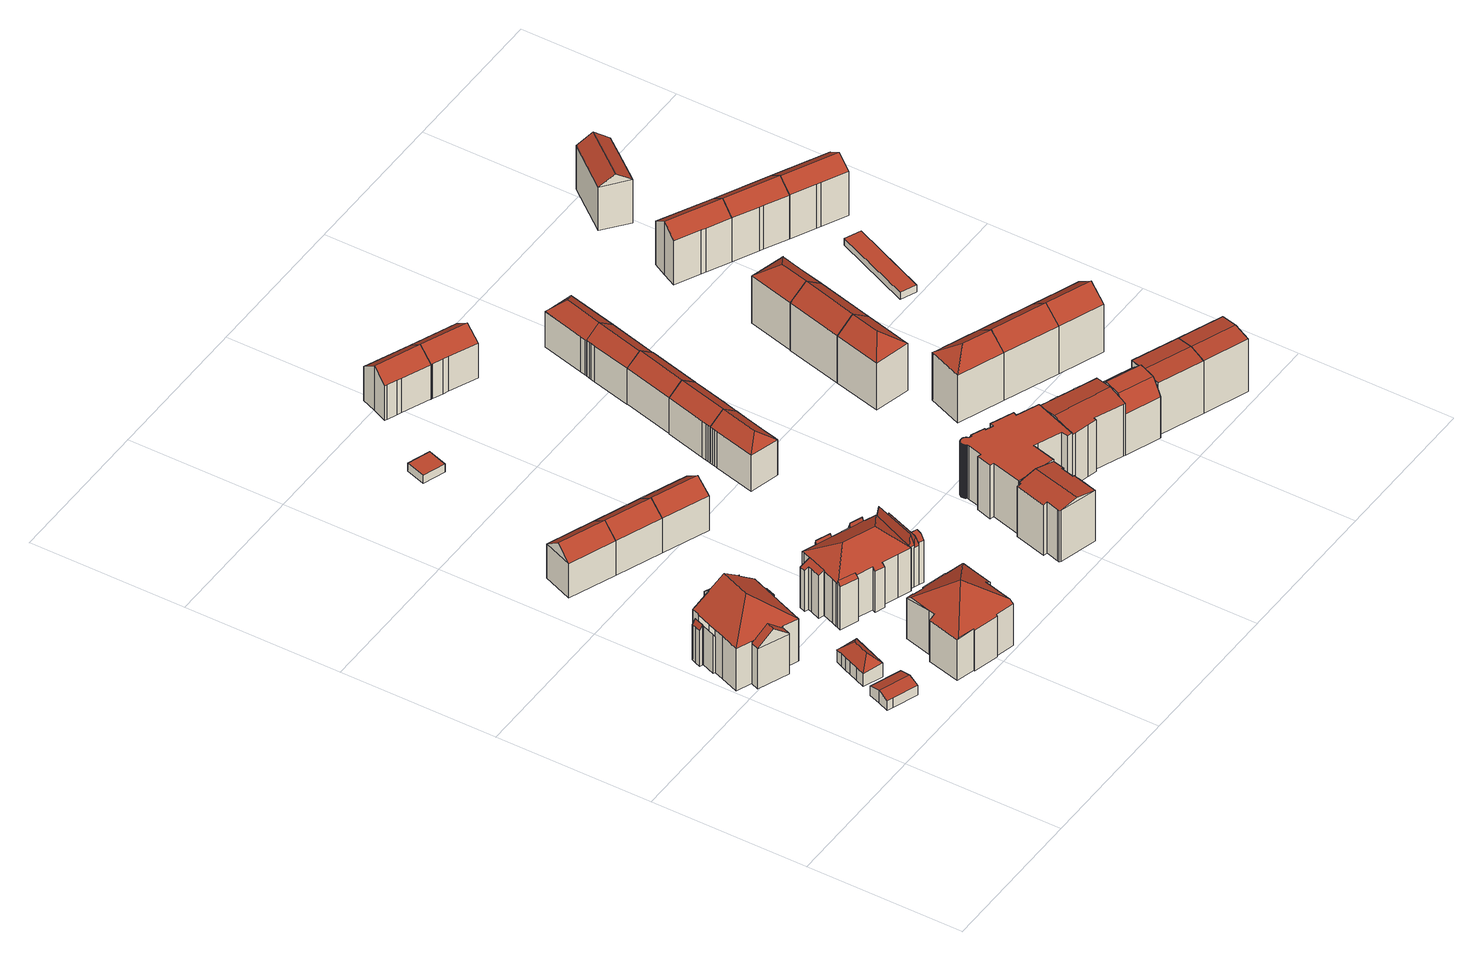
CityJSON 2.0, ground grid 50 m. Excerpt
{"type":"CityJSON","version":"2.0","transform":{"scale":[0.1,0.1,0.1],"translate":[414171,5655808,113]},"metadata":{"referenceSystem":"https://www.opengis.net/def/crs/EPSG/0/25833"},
"CityObjects":{
"building1":{"type":"Building","attributes":{"Dachtyp_tdc":"tdcFreeFormRoof","Gemeindeschluessel":14612000,"Dachneigung":16.42,"QualitaetDacherkennung":58,"Geometrietyp2DReferenz":"3000","measuredHeight":4.58,"function":"31001_9998","roofType":"5000"},"geometry":[{"type":"Solid","lod":"2","boundaries":[[[[0,1,2,3]],[[1,4,5,2]],[[4,6,7,5]],[[6,8,9,7]],[[8,10,11,9]],[[10,0,3,11]],[[12,10,8,6]],[[1,0,12,6,4]],[[0,10,12]],[[3,2,5,7,9,11]]]],"semantics":{"surfaces":[{"type":"WallSurface"},{"type":"RoofSurface"},{"type":"GroundSurface"}],"values":[[0,0,0,0,0,0,1,1,0,2]]}}]},
"building2":{"type":"Building","attributes":{"Gemeindeschluessel":14612000,"Geometrietyp2DReferenz":"3000","function":"31001_9998","roofType":"9999"},"children":["building2-1","building2-2","building2-3","building2-4","building2-5"]},
"building2-1":{"type":"BuildingPart","attributes":{"Dachtyp_tdc":"tdcFreeFormRoof","Dachneigung":58.4,"QualitaetDacherkennung":15,"Geometrietyp2DReferenz":"3000","measuredHeight":14.45,"roofType":"5000"},"parents":["building2"],"geometry":[{"type":"MultiSurface","lod":"2","boundaries":[[[13,14,15,16]],[[14,17,18,15]],[[19,20,21,22]],[[20,23,24,21]],[[23,25,26,24]],[[25,27,28,26]],[[27,29,30,28]],[[29,13,16,30]],[[25,23,20,19,17,14]],[[14,13,29,27,25]],[[16,15,18,22,21,24,26,28,30]]],"semantics":{"surfaces":[{"type":"WallSurface"},{"type":"RoofSurface"},{"type":"GroundSurface"}],"values":[0,0,0,0,0,0,0,0,1,1,2]}}]},
"building2-2":{"type":"BuildingPart","attributes":{"Dachtyp_tdc":"tdcHipAndGableRoof","Dachneigung":34.67,"QualitaetDacherkennung":43,"Geometrietyp2DReferenz":"3000","measuredHeight":22.75,"roofType":"5000"},"parents":["building2"],"geometry":[{"type":"MultiSurface","lod":"2","boundaries":[[[31,32,18,17]],[[32,33,34,18]],[[33,35,36,34]],[[35,37,38,36]],[[39,40,41,42]],[[40,43,44,45,41]],[[46,47,48]],[[46,49,50,47]],[[49,51,52,50]],[[51,53,54,52]],[[55,56,57,58,59]],[[56,60,61,57]],[[60,62,22,61]],[[62,19,22]],[[56,55,63,64,51,49,65]],[[49,46,43,40,39,66,67,65]],[[67,68,37,35,33,32,31,62,60,56,65]],[[18,34,36,38,69,42,41,45,47,50,52,58,57,61,22]]],"semantics":{"surfaces":[{"type":"WallSurface"},{"type":"RoofSurface"},{"type":"GroundSurface"}],"values":[0,0,0,0,0,0,0,0,0,0,0,0,0,0,1,1,1,2]}}]},
"building2-3":{"type":"BuildingPart","attributes":{"Dachtyp_tdc":"tdcPolyFlatRoof","Dachneigung":9.35,"QualitaetDacherkennung":42,"Geometrietyp2DReferenz":"3000","measuredHeight":13.06,"roofType":"2100"},"parents":["building2"],"geometry":[{"type":"MultiSurface","lod":"2","boundaries":[[[44,70,71,45]],[[70,72,73,71]],[[72,74,75,73]],[[74,76,77,75]],[[76,48,47,77]],[[48,76,74,72,70,44]],[[45,71,73,75,77,47]]],"semantics":{"surfaces":[{"type":"WallSurface"},{"type":"RoofSurface"},{"type":"GroundSurface"}],"values":[0,0,0,0,0,1,2]}}]},
"building2-4":{"type":"BuildingPart","attributes":{"Dachtyp_tdc":"tdcGableRoof","Dachneigung":41.01,"QualitaetDacherkennung":37,"Geometrietyp2DReferenz":"3000","measuredHeight":19.08,"roofType":"3100"},"parents":["building2"],"geometry":[{"type":"MultiSurface","lod":"2","boundaries":[[[78,79,80,81]],[[79,59,58,80]],[[54,78,81,52]],[[53,64,82,83,84]],[[79,83,82,63,59]],[[78,84,83,79]],[[54,53,84,78]],[[81,80,58,52]]],"semantics":{"surfaces":[{"type":"WallSurface"},{"type":"RoofSurface"},{"type":"GroundSurface"}],"values":[0,0,0,1,1,0,0,2]}}]},
"building2-5":{"type":"BuildingPart","attributes":{"Dachtyp_tdc":"tdcPolyFlatRoof","Dachneigung":43.98,"QualitaetDacherkennung":27,"Geometrietyp2DReferenz":"3000","measuredHeight":19.39,"roofType":"2100"},"parents":["building2"],"geometry":[{"type":"MultiSurface","lod":"2","boundaries":[[[85,86,39,42,87]],[[88,89,90,38,37]],[[89,85,87,90]],[[89,88,68,91,66,92,86,85]],[[87,42,69,38,90]]],"semantics":{"surfaces":[{"type":"WallSurface"},{"type":"RoofSurface"},{"type":"GroundSurface"}],"values":[0,0,0,1,2]}}]},
"building3":{"type":"Building","attributes":{"Dachtyp_tdc":"tdcFreeFormRoof","Gemeindeschluessel":14612000,"Dachneigung":42.34,"QualitaetDacherkennung":80,"Geometrietyp2DReferenz":"3000","measuredHeight":7.78,"function":"31001_9998","roofType":"5000"},"geometry":[{"type":"Solid","lod":"2","boundaries":[[[[93,94,95,96]],[[94,97,98,95]],[[97,99,100,98]],[[99,101,102,100]],[[101,103,104,102]],[[103,105,106,104]],[[105,107,108,106]],[[107,93,96,108]],[[109,101,99,110]],[[103,111,105]],[[111,109,110,97,94,93,107,105]],[[101,109,111,103]],[[99,97,110]],[[96,95,98,100,102,104,106,108]]]],"semantics":{"surfaces":[{"type":"WallSurface"},{"type":"RoofSurface"},{"type":"GroundSurface"}],"values":[[0,0,0,0,0,0,0,0,1,1,1,1,0,2]]}}]},
"building4":{"type":"Building","attributes":{"Dachtyp_tdc":"tdcGableRoof","Gemeindeschluessel":14612000,"Dachneigung":37.36,"QualitaetDacherkennung":75,"Geometrietyp2DReferenz":"3000","measuredHeight":16.27,"function":"31001_9998","roofType":"3100"},"geometry":[{"type":"Solid","lod":"2","boundaries":[[[[112,113,114,115]],[[113,116,117,114]],[[116,118,119,117]],[[118,112,115,119]],[[116,113,120]],[[112,118,121]],[[113,112,121,120]],[[118,116,120,121]],[[115,114,117,119]]]],"semantics":{"surfaces":[{"type":"WallSurface"},{"type":"RoofSurface"},{"type":"GroundSurface"}],"values":[[0,0,0,0,0,0,1,1,2]]}}]},
"building5":{"type":"Building","attributes":{"Dachtyp_tdc":"tdcFreeFormRoof","Gemeindeschluessel":14612000,"Dachneigung":34.95,"QualitaetDacherkennung":34,"Geometrietyp2DReferenz":"3000","measuredHeight":22.59,"function":"31001_9998","roofType":"5000"},"geometry":[{"type":"Solid","lod":"2","boundaries":[[[[122,123,124,125]],[[123,126,127,124]],[[126,128,129,127]],[[128,130,131,129]],[[130,132,133,131]],[[132,134,135,133]],[[134,136,137,135]],[[136,138,139,137]],[[138,140,141,139]],[[140,142,143,141]],[[142,144,145,143]],[[146,147,126,123,122,148,149,150,151,152]],[[146,153,136,134,132,130,128,147]],[[140,138,153,146,154,155,144,142]],[[146,152,156,157,158,159,154]],[[128,126,147]],[[159,155,154]],[[151,156,152]],[[138,136,153]],[[145,160,161,162,163,164,165,166,167,168,125,124,127,129,131,133,135,137,139,141,143]],[[144,155,160,145]],[[155,159,161,160]],[[159,158,162,161]],[[158,157,163,162]],[[157,156,164,163]],[[156,151,165,164]],[[151,150,166,165]],[[150,149,167,166]],[[149,148,168,167]],[[148,122,125,168]]]],"semantics":{"surfaces":[{"type":"WallSurface"},{"type":"RoofSurface"},{"type":"GroundSurface"}],"values":[[0,0,0,0,0,0,0,0,0,0,0,1,1,1,1,0,0,0,0,2,0,0,0,0,0,0,0,0,0,0]]}}]},
"building6":{"type":"Building","attributes":{"Dachtyp_tdc":"tdcGableRoof","Gemeindeschluessel":14612000,"Dachneigung":37.19,"QualitaetDacherkennung":78,"Geometrietyp2DReferenz":"3000","measuredHeight":16.26,"function":"31001_9998","roofType":"3100"},"geometry":[{"type":"Solid","lod":"2","boundaries":[[[[118,169,170,119]],[[169,171,172,170]],[[171,112,115,172]],[[112,118,119,115]],[[171,169,173]],[[118,112,121]],[[169,118,121,173]],[[112,171,173,121]],[[119,170,172,115]]]],"semantics":{"surfaces":[{"type":"WallSurface"},{"type":"RoofSurface"},{"type":"GroundSurface"}],"values":[[0,0,0,0,0,0,1,1,2]]}}]},
"building7":{"type":"Building","attributes":{"Gemeindeschluessel":14612000,"Geometrietyp2DReferenz":"3000","function":"31001_9998","roofType":"9999"},"children":["building7-1","building7-2","building7-3","building7-4","building7-5","building7-6","building7-7","building7-8"]},
"building7-1":{"type":"BuildingPart","attributes":{"Dachtyp_tdc":"tdcGableRoof","Dachneigung":45.88,"QualitaetDacherkennung":27,"Geometrietyp2DReferenz":"3000","measuredHeight":16.29,"roofType":"3100"},"parents":["building7"],"geometry":[{"type":"MultiSurface","lod":"2","boundaries":[[[174,175,176,177]],[[175,178,179,176]],[[178,180,181,179]],[[180,182,183,181]],[[182,184,185,183]],[[184,186,187,185]],[[186,188,189,190,187]],[[182,180,178,175,174,191,192]],[[192,188,186,184,182]],[[190,193,177,176,179,181,183,185,187]]],"semantics":{"surfaces":[{"type":"WallSurface"},{"type":"RoofSurface"},{"type":"GroundSurface"}],"values":[0,0,0,0,0,0,0,1,1,2]}}]},
"building7-2":{"type":"BuildingPart","attributes":{"Dachtyp_tdc":"tdcPolyFlatRoof","Dachneigung":41.62,"QualitaetDacherkennung":30,"Geometrietyp2DReferenz":"3000","measuredHeight":16.7,"roofType":"2100"},"parents":["building7"],"geometry":[{"type":"MultiSurface","lod":"2","boundaries":[[[194,195,196,197,198]],[[195,199,200,196]],[[199,201,202,203,200]],[[201,199,195,194]],[[197,196,200,203]]],"semantics":{"surfaces":[{"type":"WallSurface"},{"type":"RoofSurface"},{"type":"GroundSurface"}],"values":[0,0,0,1,2]}}]},
"building7-3":{"type":"BuildingPart","attributes":{"Dachtyp_tdc":"tdcHipRoof","Dachneigung":35.05,"QualitaetDacherkennung":45,"Geometrietyp2DReferenz":"3000","measuredHeight":21.14,"roofType":"3200"},"parents":["building7"],"geometry":[{"type":"MultiSurface","lod":"2","boundaries":[[[204,205,206,207,208]],[[209,210,211,212,213,214]],[[215,216,217,218,219]],[[216,220,221,217]],[[220,222,223,221]],[[222,224,225,223]],[[224,226,227,225]],[[226,228,229,227]],[[228,198,197,229]],[[202,230,203]],[[230,231,232,203]],[[231,233,234,232]],[[233,235,236,234]],[[235,237,238,236]],[[239,240,241,242]],[[240,243,244,241]],[[243,245,246,244]],[[245,247,248,249,246]],[[243,240,239,237,235,233,231,230,250]],[[216,215,210,251]],[[230,202,198,228,226,224,222,220,216,251,250]],[[210,209,252,205,204,253,254,247,245,243,250,251]],[[255,256,208,207,257,213,212,218,217,221,223,225,227,229,197,203,232,234,236,238,242,241,244,246,249]]],"semantics":{"surfaces":[{"type":"WallSurface"},{"type":"RoofSurface"},{"type":"GroundSurface"}],"values":[0,0,0,0,0,0,0,0,0,0,0,0,0,0,0,0,0,0,1,1,1,1,2]}}]},
"building7-4":{"type":"BuildingPart","attributes":{"Dachtyp_tdc":"tdcFreeFormRoof","Dachneigung":77.7,"QualitaetDacherkennung":20,"Geometrietyp2DReferenz":"3000","measuredHeight":17.18,"roofType":"5000"},"parents":["building7"],"geometry":[{"type":"MultiSurface","lod":"2","boundaries":[[[248,258,259,249]],[[258,260,261,259]],[[260,262,263,261]],[[262,264,208,263]],[[264,262,265]],[[262,260,258,265]],[[258,248,266,267,264,265]],[[249,259,261,263,208,256,255]]],"semantics":{"surfaces":[{"type":"WallSurface"},{"type":"RoofSurface"},{"type":"GroundSurface"}],"values":[0,0,0,0,1,1,1,2]}}]},
"building7-5":{"type":"BuildingPart","attributes":{"Dachtyp_tdc":"tdcFreeFormRoof","Dachneigung":79.71,"QualitaetDacherkennung":21,"Geometrietyp2DReferenz":"3000","measuredHeight":17.31,"roofType":"5000"},"parents":["building7"],"geometry":[{"type":"MultiSurface","lod":"2","boundaries":[[[206,268,269,207]],[[268,270,271,269]],[[270,272,273,271]],[[272,214,213,273]],[[272,270,274]],[[270,268,275,274]],[[268,206,275]],[[206,276,214,272,274,275]],[[207,269,271,273,213,257]]],"semantics":{"surfaces":[{"type":"WallSurface"},{"type":"RoofSurface"},{"type":"GroundSurface"}],"values":[0,0,0,0,1,1,1,1,2]}}]},
"building7-6":{"type":"BuildingPart","attributes":{"Dachtyp_tdc":"tdcFreeFormRoof","Dachneigung":76,"QualitaetDacherkennung":20,"Geometrietyp2DReferenz":"3000","measuredHeight":17.4,"roofType":"5000"},"parents":["building7"],"geometry":[{"type":"MultiSurface","lod":"2","boundaries":[[[277,278,279,280]],[[278,281,174,177,279]],[[189,282,283,190]],[[284,285,286,287]],[[285,288,289,286]],[[288,290,291,289]],[[290,277,280,291]],[[285,284,282,292]],[[282,189,292]],[[189,293,191,281,278,277,290,288,285,292]],[[280,279,177,193,190,283,287,286,289,291]]],"semantics":{"surfaces":[{"type":"WallSurface"},{"type":"RoofSurface"},{"type":"GroundSurface"}],"values":[0,0,0,0,0,0,0,1,1,1,2]}}]},
"building7-7":{"type":"BuildingPart","attributes":{"Dachtyp_tdc":"tdcFreeFormRoof","Dachneigung":77.74,"QualitaetDacherkennung":32,"Geometrietyp2DReferenz":"3000","measuredHeight":19.02,"roofType":"5000"},"parents":["building7"],"geometry":[{"type":"MultiSurface","lod":"2","boundaries":[[[294,219,218,283,282]],[[211,295,296,212]],[[297,295,211]],[[298,297,211,219]],[[298,219,294]],[[297,298,294,295]],[[283,218,212,296,287]]],"semantics":{"surfaces":[{"type":"WallSurface"},{"type":"RoofSurface"},{"type":"GroundSurface"}],"values":[0,0,0,1,1,1,2]}}]},
"building7-8":{"type":"BuildingPart","attributes":{"Dachtyp_tdc":"tdcPolyFlatRoof","Dachneigung":29.19,"QualitaetDacherkennung":31,"Geometrietyp2DReferenz":"3000","measuredHeight":16.47,"roofType":"2100"},"parents":["building7"],"geometry":[{"type":"MultiSurface","lod":"2","boundaries":[[[299,300,301,238,237]],[[300,302,303,301]],[[302,304,305,303]],[[304,306,307,305]],[[306,308,309,307]],[[308,310,311,309]],[[310,312,242,311]],[[312,239,242]],[[310,308,306,304,302,300,299,312]],[[238,301,303,305,307,309,311,242]]],"semantics":{"surfaces":[{"type":"WallSurface"},{"type":"RoofSurface"},{"type":"GroundSurface"}],"values":[0,0,0,0,0,0,0,0,1,2]}}]},
"building8":{"type":"Building","attributes":{"Dachtyp_tdc":"tdcGableRoof","Gemeindeschluessel":14612000,"Dachneigung":37.34,"QualitaetDacherkennung":74,"Geometrietyp2DReferenz":"3000","measuredHeight":16.28,"function":"31001_9998","roofType":"3100"},"geometry":[{"type":"Solid","lod":"2","boundaries":[[[[169,313,314,170]],[[313,315,316,314]],[[315,171,172,316]],[[171,169,170,172]],[[315,313,317]],[[169,171,318]],[[313,169,318,317]],[[171,315,317,318]],[[170,314,316,172]]]],"semantics":{"surfaces":[{"type":"WallSurface"},{"type":"RoofSurface"},{"type":"GroundSurface"}],"values":[[0,0,0,0,0,0,1,1,2]]}}]},
"building9":{"type":"Building","attributes":{"Dachtyp_tdc":"tdcPolyFlatRoof","Gemeindeschluessel":14612000,"Dachneigung":0,"QualitaetDacherkennung":43,"Geometrietyp2DReferenz":"3000","measuredHeight":2.83,"function":"31001_9998","roofType":"1000"},"geometry":[{"type":"Solid","lod":"2","boundaries":[[[[319,320,321,322]],[[320,323,324,321]],[[323,325,326,324]],[[325,319,322,326]],[[325,323,320,319]],[[322,321,324,326]]]],"semantics":{"surfaces":[{"type":"WallSurface"},{"type":"RoofSurface"},{"type":"GroundSurface"}],"values":[[0,0,0,0,1,2]]}}]},
"building10":{"type":"Building","attributes":{"Dachtyp_tdc":"tdcFreeFormRoof","Gemeindeschluessel":14612000,"Dachneigung":11.08,"QualitaetDacherkennung":68,"Geometrietyp2DReferenz":"3000","measuredHeight":19.57,"function":"31001_9998","roofType":"5000"},"geometry":[{"type":"Solid","lod":"2","boundaries":[[[[327,328,329,330]],[[328,331,332,329]],[[331,333,334,332]],[[333,335,336,334]],[[335,337,338,336]],[[337,339,340,338]],[[339,341,342,340]],[[341,343,344,342]],[[343,345,346,344]],[[345,347,348,346]],[[347,349,350,348]],[[349,351,352,350]],[[351,353,354,352]],[[353,355,356,354]],[[355,357,358,356]],[[357,359,360,358]],[[359,327,330,360]],[[335,333,331,328,361,362,343,341,339,337]],[[362,361,327,359,357,355,353,351,349,347,345]],[[328,327,361]],[[345,343,362]],[[330,329,332,334,336,338,340,342,344,346,348,350,352,354,356,358,360]]]],"semantics":{"surfaces":[{"type":"WallSurface"},{"type":"RoofSurface"},{"type":"GroundSurface"}],"values":[[0,0,0,0,0,0,0,0,0,0,0,0,0,0,0,0,0,1,1,0,0,2]]}}]},
"building11":{"type":"Building","attributes":{"Dachtyp_tdc":"tdcHipAndGableRoof","Gemeindeschluessel":14612000,"Dachneigung":37,"QualitaetDacherkennung":85,"Geometrietyp2DReferenz":"3000","measuredHeight":16.58,"function":"31001_9998","roofType":"5000"},"geometry":[{"type":"Solid","lod":"2","boundaries":[[[[363,364,365,366]],[[364,367,368,365]],[[367,369,370,368]],[[369,371,372,370]],[[371,373,374,372]],[[373,375,376,374]],[[375,377,378,376]],[[377,379,380,378]],[[379,381,382,380]],[[381,383,384,382]],[[383,385,386,384]],[[385,363,366,386]],[[381,379,387]],[[379,377,375,373,371,369,367,387]],[[367,364,363,385,383,381,387]],[[366,365,368,370,372,374,376,378,380,382,384,386]]]],"semantics":{"surfaces":[{"type":"WallSurface"},{"type":"RoofSurface"},{"type":"GroundSurface"}],"values":[[0,0,0,0,0,0,0,0,0,0,0,0,1,1,1,2]]}}]},
"building12":{"type":"Building","attributes":{"Dachtyp_tdc":"tdcGableRoof","Gemeindeschluessel":14612000,"Dachneigung":36.73,"QualitaetDacherkennung":79,"Geometrietyp2DReferenz":"3000","measuredHeight":16.19,"function":"31001_9998","roofType":"3100"},"geometry":[{"type":"Solid","lod":"2","boundaries":[[[[388,389,390,391]],[[389,392,393,390]],[[392,394,395,393]],[[394,396,397,395]],[[396,398,399,397]],[[398,400,401,399]],[[400,402,403,401]],[[402,404,405,403]],[[404,388,391,405]],[[400,398,396,394]],[[394,392,389,388,404,402,400]],[[391,390,393,395,397,399,401,403,405]]]],"semantics":{"surfaces":[{"type":"WallSurface"},{"type":"RoofSurface"},{"type":"GroundSurface"}],"values":[[0,0,0,0,0,0,0,0,0,1,1,2]]}}]},
"building13":{"type":"Building","attributes":{"Dachtyp_tdc":"tdcFreeFormRoof","Gemeindeschluessel":14612000,"Dachneigung":37.05,"QualitaetDacherkennung":91,"Geometrietyp2DReferenz":"3000","measuredHeight":16.59,"function":"31001_9998","roofType":"5000"},"geometry":[{"type":"Solid","lod":"2","boundaries":[[[[406,407,408,409]],[[407,410,411,408]],[[410,412,413,411]],[[412,414,415,413]],[[414,416,417,415]],[[416,418,419,417]],[[418,420,421,419]],[[420,422,370,421]],[[422,364,365,370]],[[364,423,424,365]],[[423,406,409,424]],[[367,425,410,407,406,423,364]],[[420,418,416,414,412,425,367,422]],[[412,410,425]],[[364,422,367]],[[409,408,411,413,415,417,419,421,370,365,424]]]],"semantics":{"surfaces":[{"type":"WallSurface"},{"type":"RoofSurface"},{"type":"GroundSurface"}],"values":[[0,0,0,0,0,0,0,0,0,0,0,1,1,0,0,2]]}}]},
"building14":{"type":"Building","attributes":{"Dachtyp_tdc":"tdcPolyFlatRoof","Gemeindeschluessel":14612000,"Dachneigung":0,"QualitaetDacherkennung":26,"Geometrietyp2DReferenz":"3000","measuredHeight":19.25,"function":"31001_9998","roofType":"1000"},"geometry":[{"type":"Solid","lod":"2","boundaries":[[[[426,427,428,429]],[[427,430,431,428]],[[430,432,433,431]],[[432,434,435,433]],[[434,436,437,435]],[[436,438,439,437]],[[438,440,441,439]],[[440,442,443,441]],[[442,444,445,443]],[[444,446,447,445]],[[446,448,449,447]],[[448,450,451,449]],[[450,452,453,451]],[[452,454,455,453]],[[454,456,457,455]],[[456,458,459,457]],[[458,460,461,459]],[[460,462,463,461]],[[462,464,465,463]],[[464,466,467,465]],[[466,468,469,467]],[[468,470,471,469]],[[470,472,473,471]],[[472,474,475,473]],[[474,476,477,475]],[[476,478,479,477]],[[478,480,481,479]],[[480,482,483,481]],[[482,484,485,483]],[[484,486,487,485]],[[486,488,489,487]],[[488,490,491,489]],[[490,492,493,491]],[[492,494,495,493]],[[494,496,497,495]],[[496,498,499,497]],[[498,500,501,499]],[[500,502,503,501]],[[502,504,505,503]],[[504,506,507,505]],[[506,508,509,507]],[[508,510,511,509]],[[510,512,513,511]],[[512,514,515,513]],[[514,516,517,515]],[[516,518,519,517]],[[518,520,521,519]],[[520,522,523,521]],[[522,524,525,523]],[[524,526,527,525]],[[526,528,529,527]],[[528,530,531,529]],[[530,532,533,531]],[[532,534,535,533]],[[534,536,537,535]],[[536,538,539,537]],[[538,540,541,539]],[[540,542,543,541]],[[542,544,545,543]],[[544,546,547,545]],[[546,548,549,547]],[[548,550,551,549]],[[550,552,553,551]],[[552,554,555,553]],[[554,556,557,555]],[[556,558,559,557]],[[558,560,561,559]],[[560,562,563,561]],[[562,564,565,563]],[[564,566,567,565]],[[566,568,569,567]],[[568,570,571,569]],[[570,572,573,571]],[[572,574,575,573]],[[574,576,577,575]],[[576,578,579,577]],[[578,426,429,579]],[[578,576,574,572,570,568,566,564,562,560,558,556,554,552,550,548,546,544,542,540,538,536,534,532,530,528,526,524,522,520,518,516,514,512,510,508,506,504,502,500,498,496,494,492,490,488,486,484,482,480,478,476,474,472,470,468,466,464,462,460,458,456,454,452,450,448,446,444,442,440,438,436,434,432,430,427,426]],[[429,428,431,433,435,437,439,441,443,445,447,449,451,453,455,457,459,461,463,465,467,469,471,473,475,477,479,481,483,485,487,489,491,493,495,497,499,501,503,505,507,509,511,513,515,517,519,521,523,525,527,529,531,533,535,537,539,541,543,545,547,549,551,553,555,557,559,561,563,565,567,569,571,573,575,577,579]]]],"semantics":{"surfaces":[{"type":"WallSurface"},{"type":"RoofSurface"},{"type":"GroundSurface"}],"values":[[0,0,0,0,0,0,0,0,0,0,0,0,0,0,0,0,0,0,0,0,0,0,0,0,0,0,0,0,0,0,0,0,0,0,0,0,0,0,0,0,0,0,0,0,0,0,0,0,0,0,0,0,0,0,0,0,0,0,0,0,0,0,0,0,0,0,0,0,0,0,0,0,0,0,0,0,0,1,2]]}}]},
"building15":{"type":"Building","attributes":{"Dachtyp_tdc":"tdcFreeFormRoof","Gemeindeschluessel":14612000,"Dachneigung":37.04,"QualitaetDacherkennung":75,"Geometrietyp2DReferenz":"3000","measuredHeight":16.2,"function":"31001_9998","roofType":"5000"},"geometry":[{"type":"Solid","lod":"2","boundaries":[[[[402,398,580,581]],[[398,582,583,580]],[[582,584,585,583]],[[584,586,587,585]],[[586,588,589,587]],[[588,590,591,589]],[[590,402,581,591]],[[592,582,398,400]],[[586,584,592,400,402,590,588]],[[584,582,592]],[[398,402,400]],[[581,580,583,585,587,589,591]]]],"semantics":{"surfaces":[{"type":"WallSurface"},{"type":"RoofSurface"},{"type":"GroundSurface"}],"values":[[0,0,0,0,0,0,0,1,1,0,0,2]]}}]},
"building16":{"type":"Building","attributes":{"Dachtyp_tdc":"tdcFreeFormRoof","Gemeindeschluessel":14612000,"Dachneigung":37.28,"QualitaetDacherkennung":89,"Geometrietyp2DReferenz":"3000","measuredHeight":16.42,"function":"31001_9998","roofType":"5000"},"geometry":[{"type":"Solid","lod":"2","boundaries":[[[[410,593,594,595]],[[593,596,597,594]],[[596,414,598,597]],[[414,412,599,598]],[[412,410,595,599]],[[414,596,600,425,412]],[[425,600,593,410]],[[596,593,600]],[[410,412,425]],[[595,594,597,598,599]]]],"semantics":{"surfaces":[{"type":"WallSurface"},{"type":"RoofSurface"},{"type":"GroundSurface"}],"values":[[0,0,0,0,0,1,1,0,0,2]]}}]},
"building17":{"type":"Building","attributes":{"Dachtyp_tdc":"tdcFreeFormRoof","Gemeindeschluessel":14612000,"Dachneigung":37.32,"QualitaetDacherkennung":89,"Geometrietyp2DReferenz":"3000","measuredHeight":16.55,"function":"31001_9998","roofType":"5000"},"geometry":[{"type":"Solid","lod":"2","boundaries":[[[[601,602,603,604]],[[602,605,606,603]],[[605,607,608,606]],[[607,593,609,608]],[[593,610,611,609]],[[610,612,613,611]],[[612,601,604,613]],[[607,605,614,615]],[[615,614,602,601,612,610,593]],[[605,602,614]],[[593,607,615]],[[604,603,606,608,609,611,613]]]],"semantics":{"surfaces":[{"type":"WallSurface"},{"type":"RoofSurface"},{"type":"GroundSurface"}],"values":[[0,0,0,0,0,0,0,1,1,0,0,2]]}}]},
"building18":{"type":"Building","attributes":{"Dachtyp_tdc":"tdcFreeFormRoof","Gemeindeschluessel":14612000,"Dachneigung":10.01,"QualitaetDacherkennung":62,"Geometrietyp2DReferenz":"3000","measuredHeight":19.93,"function":"31001_9998","roofType":"5000"},"geometry":[{"type":"Solid","lod":"2","boundaries":[[[[616,617,618]],[[619,620,621,622,623,624,625,569,567,565,626,627,628,629,630,631]],[[632,633,620,619]],[[633,634,621,620]],[[634,635,622,621]],[[635,636,623,622]],[[636,637,624,623]],[[637,638,625,624]],[[638,617,569,625]],[[617,616,567,569]],[[616,639,565,567]],[[639,640,626,565]],[[640,641,627,626]],[[641,642,628,627]],[[642,643,629,628]],[[643,644,630,629]],[[644,645,631,630]],[[645,632,619,631]],[[646,632,645,644,643,642,641,640,639,616,618]],[[637,636,635,634,633,646,618,617,638]],[[633,632,646]]]],"semantics":{"surfaces":[{"type":"WallSurface"},{"type":"GroundSurface"},{"type":"RoofSurface"}],"values":[[0,1,0,0,0,0,0,0,0,0,0,0,0,0,0,0,0,0,2,2,0]]}}]},
"building19":{"type":"Building","attributes":{"Dachtyp_tdc":"tdcFreeFormRoof","Gemeindeschluessel":14612000,"Dachneigung":37.6,"QualitaetDacherkennung":87,"Geometrietyp2DReferenz":"3000","measuredHeight":16.57,"function":"31001_9998","roofType":"5000"},"geometry":[{"type":"Solid","lod":"2","boundaries":[[[[605,602,603,606]],[[647,648,649,650]],[[648,651,652,649]],[[651,605,606,652]],[[653,654,651,648,655]],[[656,653,655,647,657,602]],[[605,654,653,656]],[[648,647,655]],[[605,651,654]],[[602,605,656]],[[606,603,658,650,649,652]],[[602,657,658,603]],[[657,647,650,658]]]],"semantics":{"surfaces":[{"type":"WallSurface"},{"type":"RoofSurface"},{"type":"GroundSurface"}],"values":[[0,0,0,0,1,1,1,0,0,0,2,0,0]]}}]},
"building20":{"type":"Building","attributes":{"Dachtyp_tdc":"tdcHipAndGableRoof","Gemeindeschluessel":14612000,"Dachneigung":37.28,"QualitaetDacherkennung":78,"Geometrietyp2DReferenz":"3000","measuredHeight":21.46,"function":"31001_9998","roofType":"5000"},"geometry":[{"type":"Solid","lod":"2","boundaries":[[[[659,660,661,662]],[[660,663,664,661]],[[663,665,666,664]],[[665,667,668,666]],[[667,669,670,668]],[[669,671,672,670]],[[671,673,674,672]],[[673,659,662,674]],[[669,667,675]],[[667,665,663,660,659,673,675]],[[673,671,669,675]],[[662,661,664,666,668,670,672,674]]]],"semantics":{"surfaces":[{"type":"WallSurface"},{"type":"RoofSurface"},{"type":"GroundSurface"}],"values":[[0,0,0,0,0,0,0,0,1,1,1,2]]}}]},
"building21":{"type":"Building","attributes":{"Dachtyp_tdc":"tdcCutGableRoof","Gemeindeschluessel":14612000,"Dachneigung":57.36,"QualitaetDacherkennung":54,"Geometrietyp2DReferenz":"3000","measuredHeight":20.2,"function":"31001_9998","roofType":"9999"},"geometry":[{"type":"Solid","lod":"2","boundaries":[[[[676,677,678,679]],[[677,680,620,678]],[[680,681,682,620]],[[681,683,684,682]],[[683,685,619,684]],[[685,686,687,619]],[[686,688,689,687]],[[688,690,691,689]],[[690,676,679,691]],[[681,680,677,676,690]],[[688,686,685,683]],[[690,688,683,681]],[[679,678,620,682,684,619,687,689,691]]]],"semantics":{"surfaces":[{"type":"WallSurface"},{"type":"RoofSurface"},{"type":"GroundSurface"}],"values":[[0,0,0,0,0,0,0,0,0,1,1,1,2]]}}]},
"building22":{"type":"Building","attributes":{"Dachtyp_tdc":"tdcFreeFormRoof","Gemeindeschluessel":14612000,"Dachneigung":36.77,"QualitaetDacherkennung":70,"Geometrietyp2DReferenz":"3000","measuredHeight":21.45,"function":"31001_9998","roofType":"5000"},"geometry":[{"type":"Solid","lod":"2","boundaries":[[[[692,693,694,695]],[[693,696,697,694]],[[696,698,699,697]],[[698,700,701,699]],[[700,702,703,701]],[[702,704,705,703]],[[704,706,707,705]],[[706,692,695,707]],[[708,692,706]],[[704,709,708,706]],[[709,702,700,698,696,693,692,708]],[[704,702,709]],[[695,694,697,699,701,703,705,707]]]],"semantics":{"surfaces":[{"type":"WallSurface"},{"type":"RoofSurface"},{"type":"GroundSurface"}],"values":[[0,0,0,0,0,0,0,0,1,1,1,0,2]]}}]},
"building23":{"type":"Building","attributes":{"Dachtyp_tdc":"tdcFreeFormRoof","Gemeindeschluessel":14612000,"Dachneigung":37.35,"QualitaetDacherkennung":85,"Geometrietyp2DReferenz":"3000","measuredHeight":21.46,"function":"31001_9998","roofType":"5000"},"geometry":[{"type":"Solid","lod":"2","boundaries":[[[[671,710,711,712]],[[710,713,714,711]],[[713,715,716,714]],[[715,659,717,716]],[[659,671,712,717]],[[673,718,710,671]],[[713,718,673,659,715]],[[713,710,718]],[[671,659,673]],[[712,711,714,716,717]]]],"semantics":{"surfaces":[{"type":"WallSurface"},{"type":"RoofSurface"},{"type":"GroundSurface"}],"values":[[0,0,0,0,0,1,1,0,0,2]]}}]},
"building24":{"type":"Building","attributes":{"Dachtyp_tdc":"tdcFreeFormRoof","Gemeindeschluessel":14612000,"Dachneigung":10.03,"QualitaetDacherkennung":63,"Geometrietyp2DReferenz":"3000","measuredHeight":20.07,"function":"31001_9998","roofType":"5000"},"geometry":[{"type":"Solid","lod":"2","boundaries":[[[[719,720,721,722]],[[720,723,679,721]],[[723,724,687,679]],[[724,725,726,687]],[[725,719,722,726]],[[720,727,728,723]],[[727,719,725,724,728]],[[724,723,728]],[[720,719,727]],[[722,721,679,687,726]]]],"semantics":{"surfaces":[{"type":"WallSurface"},{"type":"RoofSurface"},{"type":"GroundSurface"}],"values":[[0,0,0,0,0,1,1,0,0,2]]}}]},
"building25":{"type":"Building","attributes":{"Dachtyp_tdc":"tdcFreeFormRoof","Gemeindeschluessel":14612000,"Dachneigung":37.07,"QualitaetDacherkennung":75,"Geometrietyp2DReferenz":"3000","measuredHeight":21.47,"function":"31001_9998","roofType":"5000"},"geometry":[{"type":"Solid","lod":"2","boundaries":[[[[705,703,729,730,731,732,733]],[[704,702,703,705]],[[702,734,729,703]],[[734,735,730,729]],[[735,736,731,730]],[[736,737,732,731]],[[737,738,733,732]],[[738,704,705,733]],[[738,739,740,704]],[[739,737,736,735,734,702,740]],[[702,704,740]],[[738,737,739]]]],"semantics":{"surfaces":[{"type":"GroundSurface"},{"type":"WallSurface"},{"type":"RoofSurface"}],"values":[[0,1,1,1,1,1,1,1,2,2,1,1]]}}]},
"building26":{"type":"Building","attributes":{"Dachtyp_tdc":"tdcFreeFormRoof","Gemeindeschluessel":14612000,"Dachneigung":37.13,"QualitaetDacherkennung":77,"Geometrietyp2DReferenz":"3000","measuredHeight":21.45,"function":"31001_9998","roofType":"5000"},"geometry":[{"type":"Solid","lod":"2","boundaries":[[[[713,710,741,742]],[[710,743,744,741]],[[743,745,746,744]],[[745,747,748,746]],[[747,749,750,748]],[[749,751,752,750]],[[751,713,742,752]],[[753,743,754]],[[718,754,743,710]],[[747,745,753,754,718,713,751,749]],[[710,713,718]],[[745,743,753]],[[742,741,744,746,748,750,752]]]],"semantics":{"surfaces":[{"type":"WallSurface"},{"type":"RoofSurface"},{"type":"GroundSurface"}],"values":[[0,0,0,0,0,0,0,1,1,1,0,0,2]]}}]},
"building27":{"type":"Building","attributes":{"Dachtyp_tdc":"tdcGableRoof","Gemeindeschluessel":14612000,"Dachneigung":10.01,"QualitaetDacherkennung":63,"Geometrietyp2DReferenz":"3000","measuredHeight":20.09,"function":"31001_9998","roofType":"3100"},"geometry":[{"type":"Solid","lod":"2","boundaries":[[[[755,720,721,756]],[[720,719,722,721]],[[719,757,758,722]],[[757,755,756,758]],[[719,720,759]],[[755,757,760]],[[720,755,760,759]],[[757,719,759,760]],[[756,721,722,758]]]],"semantics":{"surfaces":[{"type":"WallSurface"},{"type":"RoofSurface"},{"type":"GroundSurface"}],"values":[[0,0,0,0,0,0,1,1,2]]}}]},
"building28":{"type":"Building","attributes":{"Dachtyp_tdc":"tdcFreeFormRoof","Gemeindeschluessel":14612000,"Dachneigung":36.83,"QualitaetDacherkennung":72,"Geometrietyp2DReferenz":"3000","measuredHeight":21.51,"function":"31001_9998","roofType":"5000"},"geometry":[{"type":"Solid","lod":"2","boundaries":[[[[761,738,762,763]],[[738,737,764,762]],[[737,765,766,764]],[[765,767,768,766]],[[767,769,770,768]],[[769,761,763,770]],[[761,771,739,738]],[[771,769,767,765,737,739]],[[737,738,739]],[[761,769,771]],[[763,762,764,766,768,770]]]],"semantics":{"surfaces":[{"type":"WallSurface"},{"type":"RoofSurface"},{"type":"GroundSurface"}],"values":[[0,0,0,0,0,0,1,1,0,0,2]]}}]},
"building29":{"type":"Building","attributes":{"Dachtyp_tdc":"tdcGableRoof","Gemeindeschluessel":14612000,"Dachneigung":35.91,"QualitaetDacherkennung":75,"Geometrietyp2DReferenz":"3000","measuredHeight":19.23,"function":"31001_9998","roofType":"3100"},"geometry":[{"type":"Solid","lod":"2","boundaries":[[[[772,773,774,775]],[[773,776,777,774]],[[776,778,779,777]],[[778,780,781,779]],[[780,782,783,781]],[[782,784,785,783]],[[784,786,787,785]],[[786,772,775,787]],[[782,780,778,776,773,772]],[[772,786,784,782]],[[775,774,777,779,781,783,785,787]]]],"semantics":{"surfaces":[{"type":"WallSurface"},{"type":"RoofSurface"},{"type":"GroundSurface"}],"values":[[0,0,0,0,0,0,0,0,1,1,2]]}}]},
"building30":{"type":"Building","attributes":{"Dachtyp_tdc":"tdcPolyFlatRoof","Gemeindeschluessel":14612000,"Dachneigung":0,"QualitaetDacherkennung":74,"Geometrietyp2DReferenz":"3000","measuredHeight":2.34,"function":"31001_2463","roofType":"1000"},"geometry":[{"type":"Solid","lod":"2","boundaries":[[[[788,789,790,791]],[[792,793,794,795]],[[791,790,793,792]],[[790,789,794,793]],[[789,788,795,794]],[[788,791,792,795]]]],"semantics":{"surfaces":[{"type":"RoofSurface"},{"type":"GroundSurface"},{"type":"WallSurface"}],"values":[[0,1,2,2,2,2]]}}]},
"building31":{"type":"Building","attributes":{"Dachtyp_tdc":"tdcGableRoof","Gemeindeschluessel":14612000,"Dachneigung":35.94,"QualitaetDacherkennung":78,"Geometrietyp2DReferenz":"3000","measuredHeight":19.24,"function":"31001_9998","roofType":"3100"},"geometry":[{"type":"Solid","lod":"2","boundaries":[[[[796,773,774,797]],[[773,772,775,774]],[[772,786,787,775]],[[786,798,799,787]],[[798,800,801,799]],[[800,802,803,801]],[[802,804,805,803]],[[804,796,797,805]],[[800,798,786,772]],[[772,773,796,804,802,800]],[[797,774,775,787,799,801,803,805]]]],"semantics":{"surfaces":[{"type":"WallSurface"},{"type":"RoofSurface"},{"type":"GroundSurface"}],"values":[[0,0,0,0,0,0,0,0,1,1,2]]}}]},
"building32":{"type":"Building","attributes":{"Dachtyp_tdc":"tdcFreeFormRoof","Gemeindeschluessel":14612000,"Dachneigung":36.03,"QualitaetDacherkennung":75,"Geometrietyp2DReferenz":"3000","measuredHeight":19.22,"function":"31001_9998","roofType":"5000"},"geometry":[{"type":"Solid","lod":"2","boundaries":[[[[806,807,808,809]],[[807,810,811,808]],[[810,812,813,811]],[[812,814,815,813]],[[814,816,817,815]],[[816,806,809,817]],[[818,819,810,807]],[[814,812,819,818,806,816]],[[807,806,818]],[[812,810,819]],[[809,808,811,813,815,817]]]],"semantics":{"surfaces":[{"type":"WallSurface"},{"type":"RoofSurface"},{"type":"GroundSurface"}],"values":[[0,0,0,0,0,0,1,1,0,0,2]]}}]},
"building33":{"type":"Building","attributes":{"Dachtyp_tdc":"tdcFreeFormRoof","Gemeindeschluessel":14612000,"Dachneigung":35.74,"QualitaetDacherkennung":75,"Geometrietyp2DReferenz":"3000","measuredHeight":19.22,"function":"31001_9998","roofType":"5000"},"geometry":[{"type":"Solid","lod":"2","boundaries":[[[[820,821,803,822]],[[821,798,799,803]],[[798,823,824,799]],[[823,825,826,824]],[[825,827,828,826]],[[827,820,822,828]],[[829,823,798,830]],[[827,825,829,830,821,820]],[[798,821,830]],[[825,823,829]],[[822,803,799,824,826,828]]]],"semantics":{"surfaces":[{"type":"WallSurface"},{"type":"RoofSurface"},{"type":"GroundSurface"}],"values":[[0,0,0,0,0,0,1,1,0,0,2]]}}]}
},
"vertices":[
[247,115,48],[168,144,48],[168,144,14],[247,115,14],[149,151,48],[149,151,14],[162,186,59],[162,186,14],[176,224,48],[176,224,14],[274,187,48],[274,187,14],[260,150,59],
[51,716,133],[60,713,149],[60,713,5],[51,716,5],[70,709,133],[70,709,5],[40,635,133],[33,638,145],[33,638,5],[40,635,5],[50,680,145],[50,680,5],[48,681,149],[48,681,5],[38,684,133],[38,684,5],[45,701,133],[45,701,5],
[70,709,158],[70,709,159],[79,733,158],[79,733,5],[130,713,196],[130,713,5],[130,714,196],[130,714,5],[227,677,196],[275,658,158],[275,658,5],[227,677,5],[265,632,158],[265,632,135],[265,632,5],[235,556,158],[235,556,5],[235,556,135],[200,469,158],[200,469,5],[152,488,158],[152,488,5],[152,488,152],[152,488,149],[54,527,158],[5,546,158],[5,546,5],[54,527,5],[54,527,149],[28,604,158],[28,604,5],[40,635,158],[64,523,158],[144,491,158],[141,600,232],[224,678,198],[179,695,232],[133,713,198],[179,695,5],
[284,624,132],[284,624,5],[272,593,132],[272,593,5],[259,598,134],[259,598,5],[241,554,134],[241,554,5],
[141,462,149],[44,501,149],[44,501,5],[141,462,5],[103,507,195],[93,481,195],[141,462,152],
[233,694,180],[227,677,197],[233,694,5],[130,714,198],[137,732,180],[137,732,5],[179,695,198],[227,677,198],
[232,325,47],[239,342,47],[239,342,2],[232,325,2],[247,360,47],[247,360,2],[255,380,47],[255,380,2],[316,356,53],[316,356,2],[270,242,53],[270,242,2],[209,266,47],[209,266,2],[220,294,47],[220,294,2],[276,337,80],[254,380,47],[255,284,80],
[231,1076,131],[84,1134,131],[84,1134,7],[231,1076,7],[121,1229,131],[121,1229,7],[269,1171,131],[269,1171,7],[103,1181,170],[250,1123,170],
[489,252,158],[570,231,158],[570,231,10],[489,252,10],[569,227,161],[569,227,10],[632,211,158],[632,211,10],[621,168,157],[621,168,10],[613,137,157],[613,137,10],[606,109,157],[606,109,10],[588,113,170],[588,113,10],[561,7,160],[561,7,10],[500,22,160],[500,22,10],[498,18,157],[498,18,10],[416,39,157],[416,39,10],[495,134,236],[628,212,161],[487,247,161],[451,257,161],[452,261,158],[430,267,158],[426,249,170],[564,20,170],[363,57,160],[417,43,160],[408,180,170],[403,160,170],[385,164,157],[358,59,157],[417,43,10],[358,59,10],[385,164,10],[403,160,10],[408,180,10],[430,267,10],[452,261,10],[451,257,10],[487,247,10],
[414,1114,131],[414,1114,7],[377,1019,131],[377,1019,7],[395,1066,170],
[670,433,124],[684,428,124],[684,428,4],[670,433,4],[676,407,147],[676,407,4],[680,405,147],[680,405,4],[675,387,166],[675,387,4],[672,374,163],[672,374,4],[657,355,156],[657,355,4],[643,361,156],[643,361,145],[643,361,4],[663,414,145],[655,394,166],[655,394,4],
[431,433,170],[427,420,159],[427,420,4],[431,433,4],[431,433,159],[370,442,159],[370,442,4],[375,454,171],[375,454,159],[375,454,4],
[531,566,167],[583,546,167],[583,546,141],[583,546,4],[531,566,4],[632,526,168],[664,513,168],[664,513,154],[664,513,4],[632,526,4],[632,526,129],[611,373,160],[609,366,159],[609,366,4],[611,373,4],[611,373,154],[567,381,159],[567,381,4],[517,400,159],[517,400,4],[513,390,151],[513,390,4],[482,401,151],[482,401,4],[487,412,159],[487,412,4],[375,454,160],[377,459,160],[377,459,4],[383,475,161],[383,475,4],[397,511,163],[397,511,4],[396,511,163],[396,511,4],[419,572,167],[428,595,168],[428,595,4],[419,572,4],[430,602,168],[430,602,4],[431,603,167],[431,603,4],[479,585,167],[479,585,145],[479,585,4],[476,501,215],[578,462,215],[582,544,168],[530,564,168],[478,583,168],[478,583,4],[530,564,4],[582,544,4],
[481,591,176],[481,591,4],[484,597,146],[484,597,4],[535,578,146],[535,578,4],[531,566,146],[527,574,175],[478,583,138],[530,564,137],
[587,558,141],[587,558,4],[637,539,141],[637,539,4],[633,528,141],[633,528,4],[629,536,176],[591,550,177],[582,544,130],
[682,449,122],[677,451,145],[677,451,4],[682,449,4],[670,433,145],[628,367,145],[628,367,4],[672,485,145],[680,483,178],[680,483,4],[672,485,4],[682,482,169],[682,482,4],[693,478,122],[693,478,4],[638,371,178],[655,394,145],
[628,367,154],[681,507,154],[681,507,4],[673,510,194],[623,378,194],
[396,511,168],[379,517,158],[379,517,4],[391,548,158],[391,548,4],[395,560,158],[395,560,4],[383,564,151],[383,564,4],[390,583,151],[390,583,4],[409,576,162],[409,576,4],[419,572,168],
[561,1056,131],[561,1056,7],[524,961,131],[524,961,7],[542,1009,170],[395,1067,170],
[362,1757,39],[340,1694,39],[340,1694,11],[362,1757,11],[268,1719,39],[268,1719,11],[289,1782,39],[289,1782,11],
[964,244,189],[1090,211,188],[1090,211,5],[964,244,5],[1081,174,188],[1081,174,5],[1076,176,189],[1076,176,5],[1065,134,189],[1065,134,5],[1070,133,188],[1070,133,5],[1069,128,188],[1069,128,5],[1064,110,188],[1064,110,5],[1049,52,188],[1049,52,5],[928,84,190],[928,84,5],[928,85,190],[928,85,5],[924,89,189],[924,89,5],[925,94,189],[925,94,5],[937,136,189],[937,136,5],[924,139,186],[924,139,5],[951,240,186],[951,240,5],[963,237,189],[963,237,5],[1026,228,201],[985,69,201],
[761,1101,134],[763,1109,134],[763,1109,4],[761,1101,4],[810,1097,170],[810,1097,4],[858,1085,132],[858,1085,4],[858,1084,132],[858,1084,4],[848,1046,132],[848,1046,4],[829,971,132],[829,971,4],[821,938,132],[821,938,4],[818,927,132],[818,927,4],[723,951,134],[723,951,4],[756,1081,134],[756,1081,4],[759,1091,134],[759,1091,4],[779,976,170],
[474,1934,129],[444,1946,129],[444,1946,5],[474,1934,5],[438,1949,129],[438,1949,5],[457,1994,166],[457,1994,5],[476,2041,128],[476,2041,5],[617,1982,128],[617,1982,5],[598,1936,166],[598,1936,5],[579,1890,129],[579,1890,5],[489,1927,129],[489,1927,5],
[767,1126,134],[771,1139,134],[771,1139,4],[767,1126,4],[804,1267,134],[804,1267,4],[851,1255,170],[851,1255,4],[899,1243,132],[899,1243,4],[898,1241,132],[898,1241,4],[889,1205,133],[889,1205,4],[870,1130,133],[870,1130,4],[858,1085,133],[765,1116,134],[765,1116,4],[850,1255,170],
[964,244,194],[989,340,194],[989,340,2],[964,244,2],[977,343,194],[977,343,2],[991,393,194],[991,393,2],[1002,390,194],[1002,390,2],[1014,435,194],[1014,435,2],[1016,442,194],[1016,442,2],[1015,443,194],[1015,443,2],[1014,443,194],[1014,443,2],[1013,444,194],[1013,444,2],[1013,445,194],[1013,445,2],[1012,446,194],[1012,446,2],[1012,447,194],[1012,447,2],[1011,448,194],[1011,448,2],[1011,450,194],[1011,450,2],[1011,451,194],[1011,451,2],[1011,452,194],[1011,452,2],[1011,453,194],[1011,453,2],[1011,454,194],[1011,454,2],[1011,455,194],[1011,455,2],[1011,456,194],[1011,456,2],[1011,458,194],[1011,458,2],[1012,459,194],[1012,459,2],[1012,460,194],[1012,460,2],[1013,461,194],[1013,461,2],[1013,462,194],[1013,462,2],[1014,463,194],[1014,463,2],[1015,464,194],[1015,464,2],[1015,465,194],[1015,465,2],[1016,465,194],[1016,465,2],[1017,466,194],[1017,466,2],[1018,467,194],[1018,467,2],[1019,467,194],[1019,467,2],[1020,468,194],[1020,468,2],[1021,468,194],[1021,468,2],[1022,469,194],[1022,469,2],[1023,469,194],[1023,469,2],[1025,469,194],[1025,469,2],[1026,469,194],[1026,469,2],[1027,469,194],[1027,469,2],[1028,469,194],[1028,469,2],[1029,469,194],[1029,469,2],[1031,469,194],[1031,469,2],[1032,469,194],[1032,469,2],[1033,468,194],[1033,468,2],[1034,468,194],[1034,468,2],[1035,467,194],[1035,467,2],[1036,466,194],[1036,466,2],[1037,466,194],[1037,466,2],[1038,465,194],[1038,465,2],[1039,464,194],[1039,464,2],[1040,463,194],[1040,463,2],[1040,462,194],[1040,462,2],[1041,461,194],[1041,461,2],[1042,460,194],[1042,460,2],[1042,459,194],[1042,459,2],[1043,458,194],[1043,458,2],[1043,457,194],[1043,457,2],[1043,455,194],[1043,455,2],[1049,453,194],[1049,453,2],[1053,451,194],[1053,451,2],[1055,456,194],[1055,456,2],[1098,438,194],[1098,438,2],[1096,433,194],[1096,433,2],[1119,424,194],[1119,424,2],[1124,436,194],[1124,436,2],[1196,407,194],[1196,407,2],[1191,395,194],[1191,395,2],[1208,388,194],[1208,388,2],[1261,367,194],[1261,367,2],[1261,366,194],[1261,366,2],[1209,227,194],[1209,227,2],[1192,231,194],[1192,231,2],[1196,253,194],[1196,253,2],[1124,282,194],[1124,282,2],[1110,288,194],[1110,288,2],[1090,211,194],[1090,211,2],
[617,1982,4],[579,1890,4],[761,1923,128],[761,1923,4],[722,1829,129],[722,1829,4],[633,1867,129],[633,1867,4],[616,1874,129],[616,1874,4],[585,1888,129],[585,1888,4],[742,1876,166],
[845,1428,134],[845,1428,6],[804,1267,6],[940,1404,133],[940,1404,6],[899,1243,6],[851,1255,6],[892,1416,170],
[882,1573,134],[885,1583,134],[885,1583,5],[882,1573,5],[980,1558,132],[980,1558,5],[940,1404,132],[940,1404,5],[845,1428,5],[876,1551,134],[876,1551,5],[880,1565,134],[880,1565,5],[931,1571,170],[891,1416,170],
[1261,366,188],[1209,227,187],[1238,303,201],[1441,294,2],[1394,173,2],[1388,175,2],[1298,212,2],[1295,204,2],[1266,212,2],[1221,223,2],[1288,356,2],[1320,343,2],[1325,341,2],[1364,325,2],[1369,323,2],[1400,311,2],[1441,294,189],[1394,173,189],[1388,175,189],[1298,212,190],[1295,204,188],[1266,212,188],[1221,223,187],[1261,367,188],[1288,356,188],[1320,343,189],[1325,341,189],[1364,325,189],[1369,323,189],[1400,311,189],[1418,236,201],
[891,1607,133],[925,1742,133],[925,1742,5],[891,1607,5],[1020,1718,132],[1020,1718,5],[962,1693,171],[1020,1717,132],[925,1742,134],[931,1571,171],[886,1588,133],[886,1588,5],
[1338,963,175],[1316,875,175],[1316,875,5],[1338,963,5],[1311,855,175],[1311,855,5],[1303,823,175],[1303,823,5],[1300,813,175],[1300,813,5],[1187,842,174],[1187,842,5],[1225,992,175],[1225,992,5],[1282,978,219],[1282,978,5],[1258,885,219],
[1510,141,169],[1505,130,150],[1505,130,2],[1510,141,2],[1394,173,150],[1406,204,202],[1406,204,2],[1426,255,204],[1426,255,2],[1441,294,164],[1551,251,164],[1551,251,2],[1537,212,204],[1537,212,2],[1517,161,202],[1517,161,2],
[1305,737,175],[1320,731,175],[1320,731,4],[1305,737,4],[1350,720,175],[1350,720,4],[1367,713,175],[1367,713,4],[1415,694,175],[1415,694,4],[1449,681,175],[1449,681,4],[1407,572,175],[1407,572,4],[1262,628,175],[1262,628,4],[1340,661,218],[1428,626,218],
[1271,1172,175],[1271,1172,4],[1225,992,4],[1384,1143,175],[1384,1143,4],[1345,988,175],[1345,988,4],[1338,963,4],[1328,1157,219],
[1696,194,192],[1653,85,192],[1653,85,2],[1696,194,2],[1510,141,192],[1551,251,192],[1552,251,192],[1552,251,2],[1675,139,202],[1530,196,202],
[1557,638,4],[1572,632,4],[1601,621,4],[1620,613,4],[1579,504,4],[1557,638,175],[1572,632,175],[1601,621,175],[1620,613,175],[1579,504,175],[1600,559,219],[1428,626,219],
[1271,1172,5],[1384,1143,5],[1309,1320,175],[1309,1320,5],[1422,1290,175],[1422,1290,5],[1417,1271,175],[1417,1271,5],[1411,1250,175],[1411,1250,5],[1406,1230,175],[1406,1230,5],[1422,1291,175],[1351,1248,219],
[1794,30,192],[1794,30,2],[1836,139,192],[1836,139,2],[1674,139,202],[1815,84,202],
[1721,449,175],[1579,504,3],[1721,449,3],[1620,613,3],[1702,581,175],[1702,581,3],[1723,573,175],[1723,573,3],[1764,557,175],[1764,557,3],[1742,503,219],
[1518,1546,195],[1496,1503,160],[1496,1503,2],[1518,1546,2],[1424,1539,160],[1424,1539,2],[1410,1546,160],[1410,1546,2],[1332,1585,160],[1332,1585,2],[1354,1628,195],[1354,1628,2],[1376,1671,160],[1376,1671,2],[1539,1588,160],[1539,1588,2],
[1662,1013,24],[1771,1260,24],[1720,1282,24],[1612,1035,24],[1612,1035,0],[1720,1282,0],[1771,1260,0],[1662,1013,0],
[1574,1463,160],[1574,1463,2],[1702,1507,160],[1702,1507,2],[1681,1464,195],[1681,1464,2],[1659,1420,160],[1659,1420,2],[1587,1457,160],[1587,1457,2],
[1489,1817,157],[1412,1878,158],[1412,1878,1],[1489,1817,1],[1525,2021,158],[1525,2021,1],[1602,1961,157],[1602,1961,1],[1551,1895,157],[1551,1895,1],[1542,1884,157],[1542,1884,1],[1450,1847,193],[1564,1991,193],
[1736,1382,161],[1659,1420,161],[1736,1382,2],[1870,1422,160],[1870,1422,2],[1827,1336,161],[1827,1336,2],[1749,1375,161],[1749,1375,2],[1848,1379,195],[1680,1463,195]
]}
